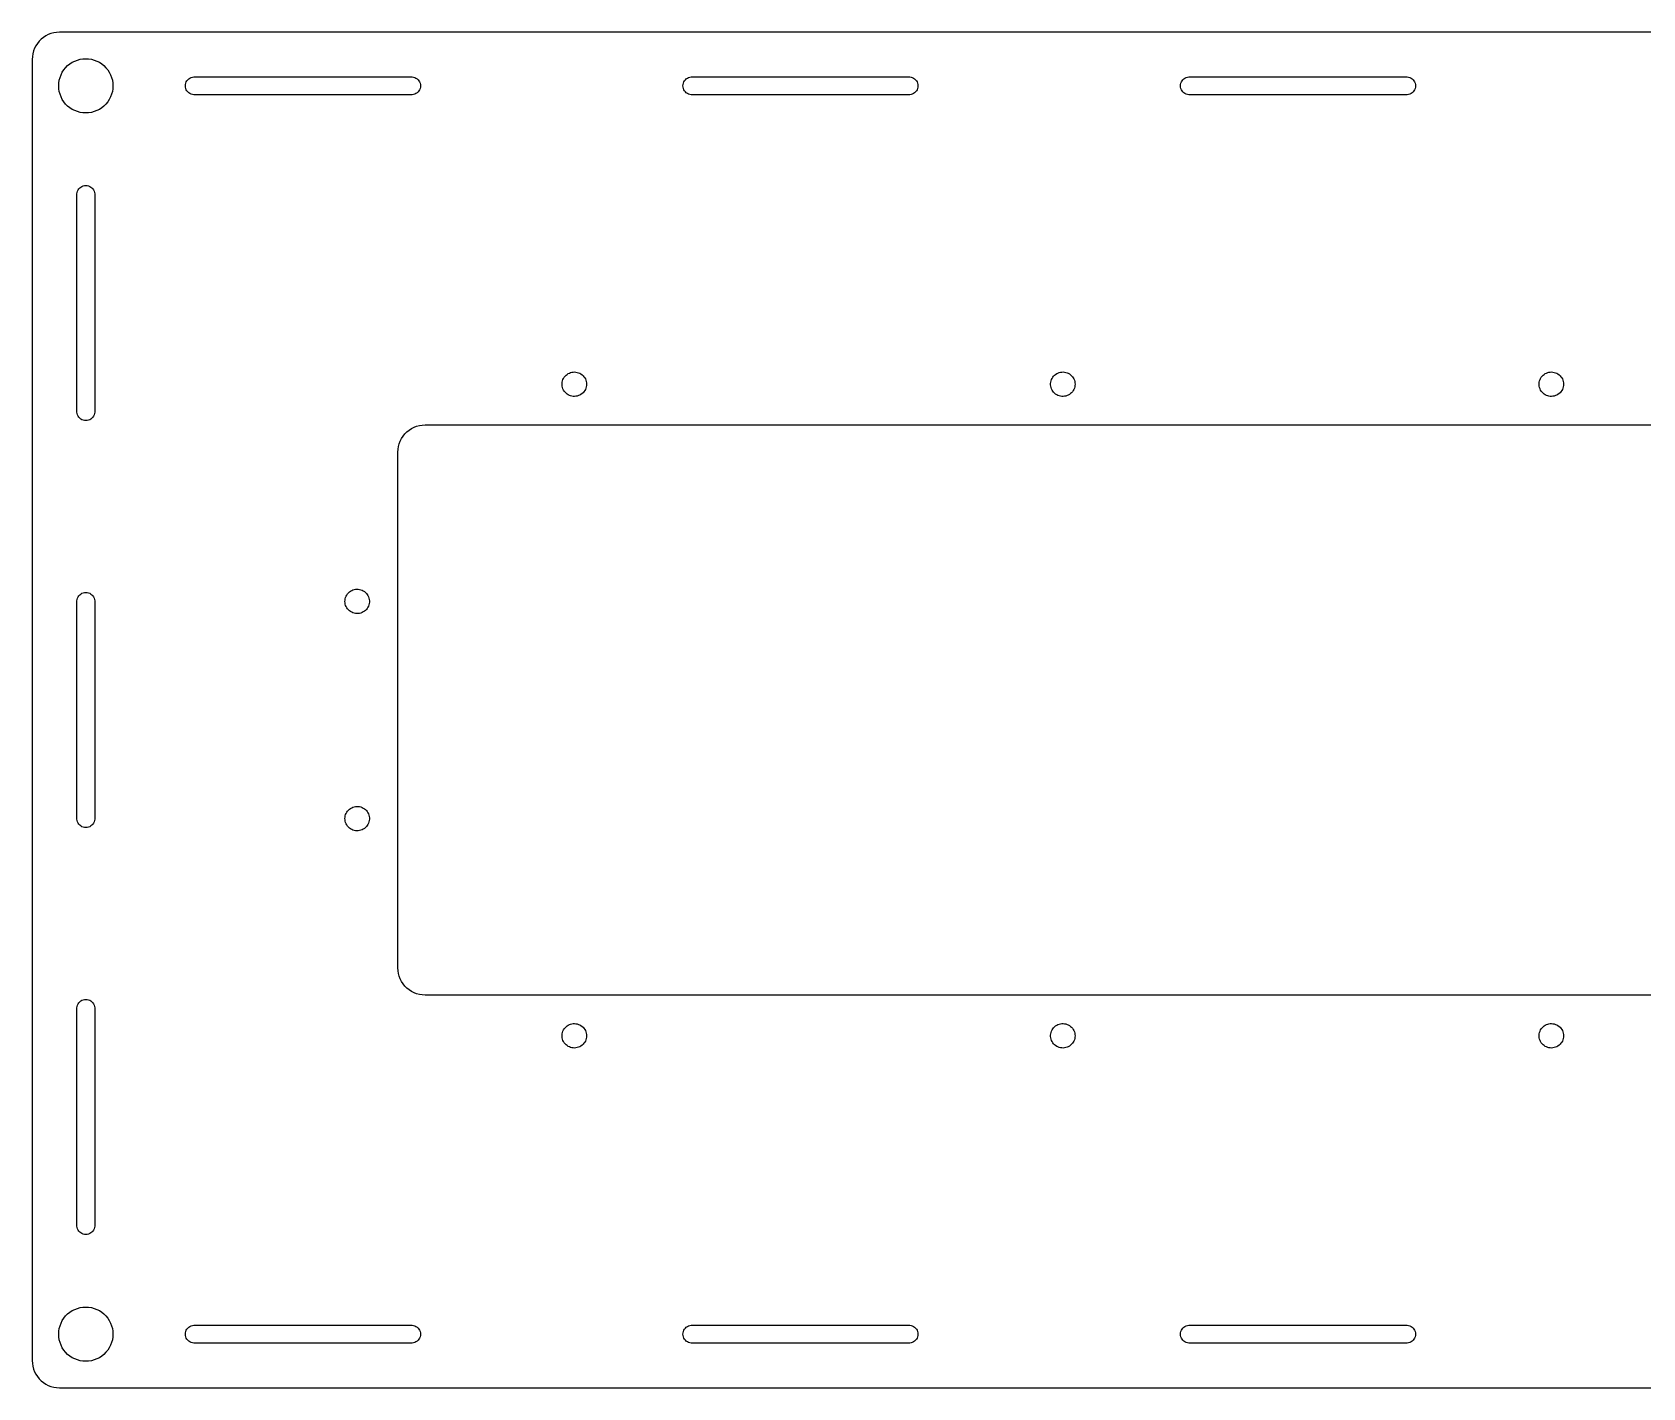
# Model space of a CAD drawing. Header units: metres. Extents: x -325 to 325, y -125 to 125.
# Drawn here: x -324.9 to -28.1, y -124.8 to 124.8 of the extents above; entities that cross this region are included whole.
import ezdxf

# ---------------------------------------------------------------- set-up
doc = ezdxf.new("R2010")
doc.units = ezdxf.units.M

msp = doc.modelspace()

# ---------------------------------------------------------------- linework, layer by layer
for p, q in [((-320.915, 124.716), (-321.42, 124.58)), ((-320.398, 124.798), (-320.915, 124.716)), ((-319.875, 124.825), (-320.398, 124.798)), ((319.875, 124.825), (-319.875, 124.825)), ((-324.443, 121.859), (-324.63, 121.37)), ((-324.205, 122.325), (-324.443, 121.859)), ((-323.92, 122.764), (-324.205, 122.325)), ((-323.591, 123.171), (-323.92, 122.764)), ((-323.221, 123.541), (-323.591, 123.171)), ((-322.814, 123.87), (-323.221, 123.541)), ((-322.375, 124.155), (-322.814, 123.87)), ((-321.909, 124.393), (-322.375, 124.155)), ((-321.42, 124.58), (-321.909, 124.393)), ((-324.848, 120.348), (-324.875, 119.825)), ((-324.875, 119.825), (-324.875, -119.825)), ((-324.766, 120.865), (-324.848, 120.348)), ((-324.63, 121.37), (-324.766, 120.865)), ((-318.346, 118.666), (-317.939, 118.995)), ((-317.939, 118.995), (-317.5, 119.28)), ((-317.5, 119.28), (-317.034, 119.518)), ((-317.034, 119.518), (-316.545, 119.705)), ((-316.545, 119.705), (-316.04, 119.841)), ((-316.04, 119.841), (-315.523, 119.923)), ((-315.523, 119.923), (-315, 119.95)), ((-315, 119.95), (-314.477, 119.923)), ((-314.477, 119.923), (-313.96, 119.841)), ((-313.96, 119.841), (-313.455, 119.705)), ((-313.455, 119.705), (-312.966, 119.518)), ((-312.966, 119.518), (-312.5, 119.28)), ((-312.5, 119.28), (-312.061, 118.995)), ((-312.061, 118.995), (-311.654, 118.666)), ((-319.973, 115.473), (-319.891, 115.99)), ((-319.891, 115.99), (-319.755, 116.495)), ((-319.755, 116.495), (-319.568, 116.984)), ((-319.568, 116.984), (-319.33, 117.45)), ((-319.33, 117.45), (-319.045, 117.889)), ((-319.045, 117.889), (-318.716, 118.296)), ((-318.716, 118.296), (-318.346, 118.666)), ((-311.654, 118.666), (-311.284, 118.296)), ((-311.284, 118.296), (-310.955, 117.889)), ((-310.955, 117.889), (-310.67, 117.45)), ((-310.67, 117.45), (-310.432, 116.984)), ((-310.432, 116.984), (-310.245, 116.495)), ((-310.245, 116.495), (-310.109, 115.99)), ((-310.109, 115.99), (-310.027, 115.473)), ((-296.487, 115.666), (-296.363, 115.879)), ((-296.363, 115.879), (-296.21, 116.072)), ((-296.21, 116.072), (-296.029, 116.24)), ((-296.029, 116.24), (-295.825, 116.379)), ((-295.825, 116.379), (-295.603, 116.486)), ((-295.603, 116.486), (-295.367, 116.559)), ((-295.367, 116.559), (-295.123, 116.595)), ((-295.123, 116.595), (-254.877, 116.595)), ((-254.877, 116.595), (-254.633, 116.559)), ((-254.633, 116.559), (-254.397, 116.486)), ((-254.397, 116.486), (-254.175, 116.379)), ((-254.175, 116.379), (-253.971, 116.24)), ((-253.971, 116.24), (-253.79, 116.072)), ((-253.79, 116.072), (-253.637, 115.879)), ((-253.637, 115.879), (-253.513, 115.666)), ((-204.82, 115.666), (-204.697, 115.879)), ((-204.697, 115.879), (-204.543, 116.072)), ((-204.543, 116.072), (-204.362, 116.24)), ((-204.362, 116.24), (-204.158, 116.379)), ((-204.158, 116.379), (-203.936, 116.486)), ((-203.936, 116.486), (-203.701, 116.559)), ((-203.701, 116.559), (-203.457, 116.595)), ((-203.457, 116.595), (-163.21, 116.595)), ((-163.21, 116.595), (-162.966, 116.559)), ((-162.966, 116.559), (-162.731, 116.486)), ((-162.731, 116.486), (-162.508, 116.379)), ((-162.508, 116.379), (-162.305, 116.24)), ((-162.305, 116.24), (-162.124, 116.072)), ((-162.124, 116.072), (-161.97, 115.879)), ((-161.97, 115.879), (-161.847, 115.666)), ((-113.153, 115.666), (-113.03, 115.879)), ((-113.03, 115.879), (-112.876, 116.072)), ((-112.876, 116.072), (-112.695, 116.24)), ((-112.695, 116.24), (-112.492, 116.379)), ((-112.492, 116.379), (-112.269, 116.486)), ((-112.269, 116.486), (-112.034, 116.559)), ((-112.034, 116.559), (-111.79, 116.595)), ((-111.79, 116.595), (-71.5434, 116.595)), ((-71.5434, 116.595), (-71.2995, 116.559)), ((-71.2995, 116.559), (-71.0638, 116.486)), ((-71.0638, 116.486), (-70.8417, 116.379)), ((-70.8417, 116.379), (-70.6379, 116.24)), ((-70.6379, 116.24), (-70.4571, 116.072)), ((-70.4571, 116.072), (-70.3034, 115.879)), ((-70.3034, 115.879), (-70.1801, 115.666)), ((-320, 114.95), (-319.973, 115.473)), ((-319.973, 114.427), (-320, 114.95)), ((-319.891, 113.91), (-319.973, 114.427)), ((-319.755, 113.405), (-319.891, 113.91)), ((-319.568, 112.916), (-319.755, 113.405)), ((-319.33, 112.45), (-319.568, 112.916)), ((-310.432, 112.916), (-310.67, 112.45)), ((-310.245, 113.405), (-310.432, 112.916)), ((-310.109, 113.91), (-310.245, 113.405)), ((-310.027, 114.427), (-310.109, 113.91)), ((-310.027, 115.473), (-310, 114.95)), ((-310, 114.95), (-310.027, 114.427)), ((-296.65, 114.95), (-296.632, 115.196)), ((-296.632, 114.704), (-296.65, 114.95)), ((-296.632, 115.196), (-296.577, 115.436)), ((-296.577, 114.464), (-296.632, 114.704)), ((-296.577, 115.436), (-296.487, 115.666)), ((-296.487, 114.234), (-296.577, 114.464)), ((-296.363, 114.021), (-296.487, 114.234)), ((-296.21, 113.828), (-296.363, 114.021)), ((-296.029, 113.66), (-296.21, 113.828)), ((-295.825, 113.521), (-296.029, 113.66)), ((-295.603, 113.414), (-295.825, 113.521)), ((-295.367, 113.341), (-295.603, 113.414)), ((-295.123, 113.305), (-295.367, 113.341)), ((-254.877, 113.305), (-295.123, 113.305)), ((-254.633, 113.341), (-254.877, 113.305)), ((-254.397, 113.414), (-254.633, 113.341)), ((-254.175, 113.521), (-254.397, 113.414)), ((-253.971, 113.66), (-254.175, 113.521)), ((-253.79, 113.828), (-253.971, 113.66)), ((-253.637, 114.021), (-253.79, 113.828)), ((-253.513, 114.234), (-253.637, 114.021)), ((-253.513, 115.666), (-253.423, 115.436)), ((-253.423, 114.464), (-253.513, 114.234)), ((-253.423, 115.436), (-253.368, 115.196)), ((-253.368, 114.704), (-253.423, 114.464)), ((-253.368, 115.196), (-253.35, 114.95)), ((-253.35, 114.95), (-253.368, 114.704)), ((-204.983, 114.95), (-204.965, 115.196)), ((-204.965, 114.704), (-204.983, 114.95)), ((-204.965, 115.196), (-204.91, 115.436)), ((-204.91, 114.464), (-204.965, 114.704)), ((-204.91, 115.436), (-204.82, 115.666)), ((-204.82, 114.234), (-204.91, 114.464)), ((-204.697, 114.021), (-204.82, 114.234)), ((-204.543, 113.828), (-204.697, 114.021)), ((-204.362, 113.66), (-204.543, 113.828)), ((-204.158, 113.521), (-204.362, 113.66)), ((-203.936, 113.414), (-204.158, 113.521)), ((-203.701, 113.341), (-203.936, 113.414)), ((-203.457, 113.305), (-203.701, 113.341)), ((-163.21, 113.305), (-203.457, 113.305)), ((-162.966, 113.341), (-163.21, 113.305)), ((-162.731, 113.414), (-162.966, 113.341)), ((-162.508, 113.521), (-162.731, 113.414)), ((-162.305, 113.66), (-162.508, 113.521)), ((-162.124, 113.828), (-162.305, 113.66)), ((-161.97, 114.021), (-162.124, 113.828)), ((-161.847, 114.234), (-161.97, 114.021)), ((-161.847, 115.666), (-161.757, 115.436)), ((-161.757, 114.464), (-161.847, 114.234)), ((-161.757, 115.436), (-161.702, 115.196)), ((-161.702, 114.704), (-161.757, 114.464)), ((-161.702, 115.196), (-161.683, 114.95)), ((-161.683, 114.95), (-161.702, 114.704)), ((-113.317, 114.95), (-113.298, 115.196)), ((-113.298, 114.704), (-113.317, 114.95)), ((-113.298, 115.196), (-113.243, 115.436)), ((-113.243, 114.464), (-113.298, 114.704)), ((-113.243, 115.436), (-113.153, 115.666)), ((-113.153, 114.234), (-113.243, 114.464)), ((-113.03, 114.021), (-113.153, 114.234)), ((-112.876, 113.828), (-113.03, 114.021)), ((-112.695, 113.66), (-112.876, 113.828)), ((-112.492, 113.521), (-112.695, 113.66)), ((-112.269, 113.414), (-112.492, 113.521)), ((-112.034, 113.341), (-112.269, 113.414)), ((-111.79, 113.305), (-112.034, 113.341)), ((-71.5434, 113.305), (-111.79, 113.305)), ((-71.2995, 113.341), (-71.5434, 113.305)), ((-71.0638, 113.414), (-71.2995, 113.341)), ((-70.8417, 113.521), (-71.0638, 113.414)), ((-70.6379, 113.66), (-70.8417, 113.521)), ((-70.4571, 113.828), (-70.6379, 113.66)), ((-70.3034, 114.021), (-70.4571, 113.828)), ((-70.1801, 114.234), (-70.3034, 114.021)), ((-70.1801, 115.666), (-70.09, 115.436)), ((-70.09, 114.464), (-70.1801, 114.234)), ((-70.09, 115.436), (-70.0351, 115.196)), ((-70.0351, 114.704), (-70.09, 114.464)), ((-70.0351, 115.196), (-70.0167, 114.95)), ((-70.0167, 114.95), (-70.0351, 114.704)), ((-319.045, 112.011), (-319.33, 112.45)), ((-318.716, 111.604), (-319.045, 112.011)), ((-318.346, 111.234), (-318.716, 111.604)), ((-317.939, 110.905), (-318.346, 111.234)), ((-317.5, 110.62), (-317.939, 110.905)), ((-317.034, 110.382), (-317.5, 110.62)), ((-316.545, 110.195), (-317.034, 110.382)), ((-316.04, 110.059), (-316.545, 110.195)), ((-315.523, 109.977), (-316.04, 110.059)), ((-315, 109.95), (-315.523, 109.977)), ((-314.477, 109.977), (-315, 109.95)), ((-313.96, 110.059), (-314.477, 109.977)), ((-313.455, 110.195), (-313.96, 110.059)), ((-312.966, 110.382), (-313.455, 110.195)), ((-312.5, 110.62), (-312.966, 110.382)), ((-312.061, 110.905), (-312.5, 110.62)), ((-311.654, 111.234), (-312.061, 110.905)), ((-311.284, 111.604), (-311.654, 111.234)), ((-310.955, 112.011), (-311.284, 111.604)), ((-310.67, 112.45), (-310.955, 112.011)), ((-316.645, 95.0733), (-316.609, 95.3172)), ((-316.645, 54.8267), (-316.645, 95.0733)), ((-316.609, 95.3172), (-316.536, 95.5528)), ((-316.536, 95.5528), (-316.429, 95.775)), ((-316.429, 95.775), (-316.29, 95.9788)), ((-316.29, 95.9788), (-316.122, 96.1595)), ((-316.122, 96.1595), (-315.929, 96.3133)), ((-315.929, 96.3133), (-315.716, 96.4366)), ((-315.716, 96.4366), (-315.486, 96.5267)), ((-315.486, 96.5267), (-315.246, 96.5816)), ((-315.246, 96.5816), (-315, 96.6)), ((-315, 96.6), (-314.754, 96.5816)), ((-314.754, 96.5816), (-314.514, 96.5267)), ((-314.514, 96.5267), (-314.284, 96.4366)), ((-314.284, 96.4366), (-314.071, 96.3133)), ((-314.071, 96.3133), (-313.878, 96.1595)), ((-313.878, 96.1595), (-313.71, 95.9788)), ((-313.71, 95.9788), (-313.571, 95.775)), ((-313.571, 95.775), (-313.464, 95.5528)), ((-313.464, 95.5528), (-313.391, 95.3172)), ((-313.391, 95.3172), (-313.355, 95.0733)), ((-313.355, 95.0733), (-313.355, 54.8267)), ((-227.247, 60.1239), (-227.219, 60.3703)), ((-227.247, 59.8761), (-227.247, 60.1239)), ((-227.219, 59.6297), (-227.247, 59.8761)), ((-227.219, 60.3703), (-227.165, 60.6122)), ((-227.165, 59.3878), (-227.219, 59.6297)), ((-227.165, 60.6122), (-227.085, 60.8467)), ((-227.085, 59.1533), (-227.165, 59.3878)), ((-227.085, 60.8467), (-226.979, 61.0709)), ((-226.979, 61.0709), (-226.849, 61.2821)), ((-226.849, 61.2821), (-226.697, 61.4777)), ((-226.697, 61.4777), (-226.524, 61.6554)), ((-226.524, 61.6554), (-226.333, 61.813)), ((-226.333, 61.813), (-226.125, 61.9485)), ((-226.125, 61.9485), (-225.904, 62.0605)), ((-225.904, 62.0605), (-225.672, 62.1474)), ((-225.672, 62.1474), (-225.431, 62.2083)), ((-225.431, 62.2083), (-225.186, 62.2423)), ((-225.186, 62.2423), (-224.938, 62.2491)), ((-224.938, 62.2491), (-224.691, 62.2287)), ((-224.691, 62.2287), (-224.448, 62.1812)), ((-224.448, 62.1812), (-224.211, 62.1071)), ((-224.211, 62.1071), (-223.984, 62.0076)), ((-223.984, 62.0076), (-223.769, 61.8836)), ((-223.769, 61.8836), (-223.57, 61.7368)), ((-223.57, 61.7368), (-223.387, 61.5689)), ((-223.387, 61.5689), (-223.224, 61.382)), ((-223.224, 61.382), (-223.083, 61.1783)), ((-223.083, 61.1783), (-222.965, 60.9602)), ((-222.965, 60.9602), (-222.872, 60.7306)), ((-222.872, 60.7306), (-222.804, 60.492)), ((-222.804, 59.508), (-222.872, 59.2694)), ((-222.804, 60.492), (-222.764, 60.2475)), ((-222.764, 59.7525), (-222.804, 59.508)), ((-222.764, 60.2475), (-222.75, 60)), ((-222.75, 60), (-222.764, 59.7525)), ((-137.247, 60.1239), (-137.219, 60.3703)), ((-137.247, 59.8761), (-137.247, 60.1239)), ((-137.219, 59.6297), (-137.247, 59.8761)), ((-137.219, 60.3703), (-137.165, 60.6122)), ((-137.165, 59.3878), (-137.219, 59.6297)), ((-137.165, 60.6122), (-137.085, 60.8467)), ((-137.085, 59.1533), (-137.165, 59.3878)), ((-137.085, 60.8467), (-136.979, 61.0709)), ((-136.979, 61.0709), (-136.849, 61.2821)), ((-136.849, 61.2821), (-136.697, 61.4777)), ((-136.697, 61.4777), (-136.524, 61.6554)), ((-136.524, 61.6554), (-136.333, 61.813)), ((-136.333, 61.813), (-136.125, 61.9485)), ((-136.125, 61.9485), (-135.904, 62.0605)), ((-135.904, 62.0605), (-135.672, 62.1474)), ((-135.672, 62.1474), (-135.431, 62.2083)), ((-135.431, 62.2083), (-135.186, 62.2423)), ((-135.186, 62.2423), (-134.938, 62.2491)), ((-134.938, 62.2491), (-134.691, 62.2287)), ((-134.691, 62.2287), (-134.448, 62.1812)), ((-134.448, 62.1812), (-134.211, 62.1071)), ((-134.211, 62.1071), (-133.984, 62.0076)), ((-133.984, 62.0076), (-133.769, 61.8836)), ((-133.769, 61.8836), (-133.57, 61.7368)), ((-133.57, 61.7368), (-133.387, 61.5689)), ((-133.387, 61.5689), (-133.224, 61.382)), ((-133.224, 61.382), (-133.083, 61.1783)), ((-133.083, 61.1783), (-132.965, 60.9602)), ((-132.965, 60.9602), (-132.872, 60.7306)), ((-132.872, 60.7306), (-132.804, 60.492)), ((-132.804, 59.508), (-132.872, 59.2694)), ((-132.804, 60.492), (-132.764, 60.2475)), ((-132.764, 59.7525), (-132.804, 59.508)), ((-132.764, 60.2475), (-132.75, 60)), ((-132.75, 60), (-132.764, 59.7525)), ((-47.2466, 60.1239), (-47.2193, 60.3703)), ((-47.2466, 59.8761), (-47.2466, 60.1239)), ((-47.2193, 59.6297), (-47.2466, 59.8761)), ((-47.2193, 60.3703), (-47.1651, 60.6122)), ((-47.1651, 59.3878), (-47.2193, 59.6297)), ((-47.1651, 60.6122), (-47.0846, 60.8467)), ((-47.0846, 59.1533), (-47.1651, 59.3878)), ((-47.0846, 60.8467), (-46.9788, 61.0709)), ((-46.9788, 61.0709), (-46.849, 61.2821)), ((-46.849, 61.2821), (-46.6967, 61.4777)), ((-46.6967, 61.4777), (-46.5239, 61.6554)), ((-46.5239, 61.6554), (-46.3325, 61.813)), ((-46.3325, 61.813), (-46.125, 61.9485)), ((-46.125, 61.9485), (-45.9038, 62.0605)), ((-45.9038, 62.0605), (-45.6716, 62.1474)), ((-45.6716, 62.1474), (-45.4314, 62.2083)), ((-45.4314, 62.2083), (-45.1858, 62.2423)), ((-45.1858, 62.2423), (-44.938, 62.2491)), ((-44.938, 62.2491), (-44.6909, 62.2287)), ((-44.6909, 62.2287), (-44.4476, 62.1812)), ((-44.4476, 62.1812), (-44.2111, 62.1071)), ((-44.2111, 62.1071), (-43.984, 62.0076)), ((-43.984, 62.0076), (-43.7694, 61.8836)), ((-43.7694, 61.8836), (-43.5696, 61.7368)), ((-43.5696, 61.7368), (-43.3872, 61.5689)), ((-43.3872, 61.5689), (-43.2244, 61.382)), ((-43.2244, 61.382), (-43.0832, 61.1783)), ((-43.0832, 61.1783), (-42.9652, 60.9602)), ((-42.9652, 60.9602), (-42.8719, 60.7306)), ((-42.8719, 60.7306), (-42.8045, 60.492)), ((-42.8045, 59.508), (-42.8719, 59.2694)), ((-42.8045, 60.492), (-42.7637, 60.2475)), ((-42.7637, 59.7525), (-42.8045, 59.508)), ((-42.7637, 60.2475), (-42.75, 60)), ((-42.75, 60), (-42.7637, 59.7525)), ((-226.979, 58.9291), (-227.085, 59.1533)), ((-226.849, 58.7179), (-226.979, 58.9291)), ((-226.697, 58.5223), (-226.849, 58.7179)), ((-226.524, 58.3446), (-226.697, 58.5223)), ((-226.333, 58.187), (-226.524, 58.3446)), ((-226.125, 58.0514), (-226.333, 58.187)), ((-225.904, 57.9395), (-226.125, 58.0514)), ((-225.672, 57.8526), (-225.904, 57.9395)), ((-225.431, 57.7917), (-225.672, 57.8526)), ((-225.186, 57.7577), (-225.431, 57.7917)), ((-224.938, 57.7509), (-225.186, 57.7577)), ((-224.691, 57.7713), (-224.938, 57.7509)), ((-224.448, 57.8188), (-224.691, 57.7713)), ((-224.211, 57.8928), (-224.448, 57.8188)), ((-223.984, 57.9924), (-224.211, 57.8928)), ((-223.769, 58.1164), (-223.984, 57.9924)), ((-223.57, 58.2632), (-223.769, 58.1164)), ((-223.387, 58.4311), (-223.57, 58.2632)), ((-223.224, 58.618), (-223.387, 58.4311)), ((-223.083, 58.8217), (-223.224, 58.618)), ((-222.965, 59.0397), (-223.083, 58.8217)), ((-222.872, 59.2694), (-222.965, 59.0397)), ((-136.979, 58.9291), (-137.085, 59.1533)), ((-136.849, 58.7179), (-136.979, 58.9291)), ((-136.697, 58.5223), (-136.849, 58.7179)), ((-136.524, 58.3446), (-136.697, 58.5223)), ((-136.333, 58.187), (-136.524, 58.3446)), ((-136.125, 58.0514), (-136.333, 58.187)), ((-135.904, 57.9395), (-136.125, 58.0514)), ((-135.672, 57.8526), (-135.904, 57.9395)), ((-135.431, 57.7917), (-135.672, 57.8526)), ((-135.186, 57.7577), (-135.431, 57.7917)), ((-134.938, 57.7509), (-135.186, 57.7577)), ((-134.691, 57.7713), (-134.938, 57.7509)), ((-134.448, 57.8188), (-134.691, 57.7713)), ((-134.211, 57.8928), (-134.448, 57.8188)), ((-133.984, 57.9924), (-134.211, 57.8928)), ((-133.769, 58.1164), (-133.984, 57.9924)), ((-133.57, 58.2632), (-133.769, 58.1164)), ((-133.387, 58.4311), (-133.57, 58.2632)), ((-133.224, 58.618), (-133.387, 58.4311)), ((-133.083, 58.8217), (-133.224, 58.618)), ((-132.965, 59.0397), (-133.083, 58.8217)), ((-132.872, 59.2694), (-132.965, 59.0397)), ((-46.9788, 58.9291), (-47.0846, 59.1533)), ((-46.849, 58.7179), (-46.9788, 58.9291)), ((-46.6967, 58.5223), (-46.849, 58.7179)), ((-46.5239, 58.3446), (-46.6967, 58.5223)), ((-46.3325, 58.187), (-46.5239, 58.3446)), ((-46.125, 58.0514), (-46.3325, 58.187)), ((-45.9038, 57.9395), (-46.125, 58.0514)), ((-45.6716, 57.8526), (-45.9038, 57.9395)), ((-45.4314, 57.7917), (-45.6716, 57.8526)), ((-45.1858, 57.7577), (-45.4314, 57.7917)), ((-44.938, 57.7509), (-45.1858, 57.7577)), ((-44.6909, 57.7713), (-44.938, 57.7509)), ((-44.4476, 57.8188), (-44.6909, 57.7713)), ((-44.2111, 57.8928), (-44.4476, 57.8188)), ((-43.984, 57.9924), (-44.2111, 57.8928)), ((-43.7694, 58.1164), (-43.984, 57.9924)), ((-43.5696, 58.2632), (-43.7694, 58.1164)), ((-43.3872, 58.4311), (-43.5696, 58.2632)), ((-43.2244, 58.618), (-43.3872, 58.4311)), ((-43.0832, 58.8217), (-43.2244, 58.618)), ((-42.9652, 59.0397), (-43.0832, 58.8217)), ((-42.8719, 59.2694), (-42.9652, 59.0397)), ((-316.609, 54.5828), (-316.645, 54.8267)), ((-316.536, 54.3472), (-316.609, 54.5828)), ((-316.429, 54.125), (-316.536, 54.3472)), ((-316.29, 53.9212), (-316.429, 54.125)), ((-316.122, 53.7405), (-316.29, 53.9212)), ((-315.929, 53.5867), (-316.122, 53.7405)), ((-315.716, 53.4634), (-315.929, 53.5867)), ((-315.486, 53.3733), (-315.716, 53.4634)), ((-314.284, 53.4634), (-314.514, 53.3733)), ((-314.071, 53.5867), (-314.284, 53.4634)), ((-313.878, 53.7405), (-314.071, 53.5867)), ((-313.71, 53.9212), (-313.878, 53.7405)), ((-313.571, 54.125), (-313.71, 53.9212)), ((-313.464, 54.3472), (-313.571, 54.125)), ((-313.391, 54.5828), (-313.464, 54.3472)), ((-313.355, 54.8267), (-313.391, 54.5828)), ((-315.246, 53.3184), (-315.486, 53.3733)), ((-315, 53.3), (-315.246, 53.3184)), ((-314.754, 53.3184), (-315, 53.3)), ((-314.514, 53.3733), (-314.754, 53.3184)), ((-256.545, 50.4389), (-256.216, 50.8457)), ((-256.216, 50.8457), (-255.846, 51.2157)), ((-255.846, 51.2157), (-255.439, 51.5451)), ((-255.439, 51.5451), (-255, 51.8301)), ((-255, 51.8301), (-254.534, 52.0677)), ((-254.534, 52.0677), (-254.045, 52.2553)), ((-254.045, 52.2553), (-253.54, 52.3907)), ((-253.54, 52.3907), (-253.023, 52.4726)), ((-253.023, 52.4726), (-252.5, 52.5)), ((-252.5, 52.5), (252.5, 52.5)), ((-257.5, 47.5), (-257.473, 48.0226)), ((-257.5, -47.5), (-257.5, 47.5)), ((-257.473, 48.0226), (-257.391, 48.5396)), ((-257.391, 48.5396), (-257.255, 49.0451)), ((-257.255, 49.0451), (-257.068, 49.5337)), ((-257.068, 49.5337), (-256.83, 50)), ((-256.83, 50), (-256.545, 50.4389)), ((-316.536, 20.6028), (-316.429, 20.825)), ((-316.429, 20.825), (-316.29, 21.0287)), ((-316.29, 21.0287), (-316.122, 21.2095)), ((-316.122, 21.2095), (-315.929, 21.3633)), ((-315.929, 21.3633), (-315.716, 21.4866)), ((-315.716, 21.4866), (-315.486, 21.5767)), ((-315.486, 21.5767), (-315.246, 21.6316)), ((-315.246, 21.6316), (-315, 21.65)), ((-315, 21.65), (-314.754, 21.6316)), ((-314.754, 21.6316), (-314.514, 21.5767)), ((-314.514, 21.5767), (-314.284, 21.4866)), ((-314.284, 21.4866), (-314.071, 21.3633)), ((-314.071, 21.3633), (-313.878, 21.2095)), ((-313.878, 21.2095), (-313.71, 21.0287)), ((-313.71, 21.0287), (-313.571, 20.825)), ((-313.571, 20.825), (-313.464, 20.6028)), ((-267.128, 20.7306), (-267.035, 20.9602)), ((-267.035, 20.9602), (-266.917, 21.1783)), ((-266.917, 21.1783), (-266.776, 21.382)), ((-266.776, 21.382), (-266.613, 21.5689)), ((-266.613, 21.5689), (-266.43, 21.7368)), ((-266.43, 21.7368), (-266.231, 21.8836)), ((-266.231, 21.8836), (-266.016, 22.0076)), ((-266.016, 22.0076), (-265.789, 22.1071)), ((-265.789, 22.1071), (-265.552, 22.1811)), ((-265.552, 22.1811), (-265.309, 22.2287)), ((-265.309, 22.2287), (-265.062, 22.2491)), ((-265.062, 22.2491), (-264.814, 22.2423)), ((-264.814, 22.2423), (-264.569, 22.2083)), ((-264.569, 22.2083), (-264.328, 22.1474)), ((-264.328, 22.1474), (-264.096, 22.0605)), ((-264.096, 22.0605), (-263.875, 21.9485)), ((-263.875, 21.9485), (-263.667, 21.813)), ((-263.667, 21.813), (-263.476, 21.6554)), ((-263.476, 21.6554), (-263.303, 21.4777)), ((-263.303, 21.4777), (-263.151, 21.2821)), ((-263.151, 21.2821), (-263.021, 21.0709)), ((-263.021, 21.0709), (-262.915, 20.8467)), ((-262.915, 20.8467), (-262.835, 20.6122)), ((-316.645, 20.1233), (-316.609, 20.3672)), ((-316.645, -20.1233), (-316.645, 20.1233)), ((-316.609, 20.3672), (-316.536, 20.6028)), ((-313.464, 20.6028), (-313.391, 20.3672)), ((-313.391, 20.3672), (-313.355, 20.1233)), ((-313.355, 20.1233), (-313.355, -20.1233)), ((-267.25, 20), (-267.236, 20.2475)), ((-267.236, 19.7525), (-267.25, 20)), ((-267.236, 20.2475), (-267.196, 20.492)), ((-267.196, 19.508), (-267.236, 19.7525)), ((-267.196, 20.492), (-267.128, 20.7306)), ((-267.128, 19.2694), (-267.196, 19.508)), ((-267.035, 19.0397), (-267.128, 19.2694)), ((-266.917, 18.8217), (-267.035, 19.0397)), ((-266.776, 18.618), (-266.917, 18.8217)), ((-266.613, 18.4311), (-266.776, 18.618)), ((-266.43, 18.2632), (-266.613, 18.4311)), ((-266.231, 18.1164), (-266.43, 18.2632)), ((-266.016, 17.9924), (-266.231, 18.1164)), ((-265.789, 17.8928), (-266.016, 17.9924)), ((-265.552, 17.8188), (-265.789, 17.8928)), ((-265.309, 17.7713), (-265.552, 17.8188)), ((-264.328, 17.8526), (-264.569, 17.7917)), ((-264.096, 17.9395), (-264.328, 17.8526)), ((-263.875, 18.0514), (-264.096, 17.9395)), ((-263.667, 18.187), (-263.875, 18.0514)), ((-263.476, 18.3446), (-263.667, 18.187)), ((-263.303, 18.5223), (-263.476, 18.3446)), ((-263.151, 18.7179), (-263.303, 18.5223)), ((-263.021, 18.9291), (-263.151, 18.7179)), ((-262.915, 19.1533), (-263.021, 18.9291)), ((-262.835, 19.3878), (-262.915, 19.1533)), ((-262.835, 20.6122), (-262.781, 20.3703)), ((-262.781, 19.6297), (-262.835, 19.3878)), ((-262.781, 20.3703), (-262.753, 20.1239)), ((-262.753, 19.8761), (-262.781, 19.6297)), ((-262.753, 20.1239), (-262.753, 19.8761)), ((-265.062, 17.7509), (-265.309, 17.7713)), ((-264.814, 17.7577), (-265.062, 17.7509)), ((-264.569, 17.7917), (-264.814, 17.7577)), ((-265.552, -17.8188), (-265.309, -17.7713)), ((-265.309, -17.7713), (-265.062, -17.7509)), ((-265.062, -17.7509), (-264.814, -17.7577)), ((-264.814, -17.7577), (-264.569, -17.7917)), ((-264.569, -17.7917), (-264.328, -17.8526)), ((-316.609, -20.3672), (-316.645, -20.1233)), ((-316.536, -20.6028), (-316.609, -20.3672)), ((-316.429, -20.825), (-316.536, -20.6028)), ((-313.464, -20.6028), (-313.571, -20.825)), ((-313.391, -20.3672), (-313.464, -20.6028)), ((-313.355, -20.1233), (-313.391, -20.3672)), ((-267.25, -20), (-267.236, -19.7525)), ((-267.236, -20.2475), (-267.25, -20)), ((-267.236, -19.7525), (-267.196, -19.508)), ((-267.196, -20.492), (-267.236, -20.2475)), ((-267.196, -19.508), (-267.128, -19.2694)), ((-267.128, -20.7306), (-267.196, -20.492)), ((-267.128, -19.2694), (-267.035, -19.0397)), ((-267.035, -20.9602), (-267.128, -20.7306)), ((-267.035, -19.0397), (-266.917, -18.8217)), ((-266.917, -18.8217), (-266.776, -18.618)), ((-266.776, -18.618), (-266.613, -18.4311)), ((-266.613, -18.4311), (-266.43, -18.2632)), ((-266.43, -18.2632), (-266.231, -18.1164)), ((-266.231, -18.1164), (-266.016, -17.9924)), ((-266.016, -17.9924), (-265.789, -17.8928)), ((-265.789, -17.8928), (-265.552, -17.8188)), ((-264.328, -17.8526), (-264.096, -17.9395)), ((-264.096, -17.9395), (-263.875, -18.0514)), ((-263.875, -18.0514), (-263.667, -18.187)), ((-263.667, -18.187), (-263.476, -18.3446)), ((-263.476, -18.3446), (-263.303, -18.5223)), ((-263.303, -18.5223), (-263.151, -18.7179)), ((-263.151, -18.7179), (-263.021, -18.9291)), ((-263.021, -18.9291), (-262.915, -19.1533)), ((-262.915, -19.1533), (-262.835, -19.3878)), ((-262.835, -20.6122), (-262.915, -20.8467)), ((-262.835, -19.3878), (-262.781, -19.6297)), ((-262.781, -20.3703), (-262.835, -20.6122)), ((-262.781, -19.6297), (-262.753, -19.8761)), ((-262.753, -20.1239), (-262.781, -20.3703)), ((-262.753, -19.8761), (-262.753, -20.1239)), ((-316.29, -21.0287), (-316.429, -20.825)), ((-316.122, -21.2095), (-316.29, -21.0287)), ((-315.929, -21.3633), (-316.122, -21.2095)), ((-315.716, -21.4866), (-315.929, -21.3633)), ((-315.486, -21.5767), (-315.716, -21.4866)), ((-315.246, -21.6316), (-315.486, -21.5767)), ((-315, -21.65), (-315.246, -21.6316)), ((-314.754, -21.6316), (-315, -21.65)), ((-314.514, -21.5767), (-314.754, -21.6316)), ((-314.284, -21.4866), (-314.514, -21.5767)), ((-314.071, -21.3633), (-314.284, -21.4866)), ((-313.878, -21.2095), (-314.071, -21.3633)), ((-313.71, -21.0287), (-313.878, -21.2095)), ((-313.571, -20.825), (-313.71, -21.0287)), ((-266.917, -21.1783), (-267.035, -20.9602)), ((-266.776, -21.382), (-266.917, -21.1783)), ((-266.613, -21.5689), (-266.776, -21.382)), ((-266.43, -21.7368), (-266.613, -21.5689)), ((-266.231, -21.8836), (-266.43, -21.7368)), ((-266.016, -22.0076), (-266.231, -21.8836)), ((-265.789, -22.1071), (-266.016, -22.0076)), ((-265.552, -22.1811), (-265.789, -22.1071)), ((-265.309, -22.2287), (-265.552, -22.1811)), ((-265.062, -22.2491), (-265.309, -22.2287)), ((-264.814, -22.2423), (-265.062, -22.2491)), ((-264.569, -22.2083), (-264.814, -22.2423)), ((-264.328, -22.1474), (-264.569, -22.2083)), ((-264.096, -22.0605), (-264.328, -22.1474)), ((-263.875, -21.9485), (-264.096, -22.0605)), ((-263.667, -21.813), (-263.875, -21.9485)), ((-263.476, -21.6554), (-263.667, -21.813)), ((-263.303, -21.4777), (-263.476, -21.6554)), ((-263.151, -21.2821), (-263.303, -21.4777)), ((-263.021, -21.0709), (-263.151, -21.2821)), ((-262.915, -20.8467), (-263.021, -21.0709)), ((-257.473, -48.0226), (-257.5, -47.5)), ((-257.391, -48.5396), (-257.473, -48.0226)), ((-257.255, -49.0451), (-257.391, -48.5396)), ((-257.068, -49.5337), (-257.255, -49.0451)), ((-256.83, -50), (-257.068, -49.5337)), ((-256.545, -50.4389), (-256.83, -50)), ((-256.216, -50.8457), (-256.545, -50.4389)), ((-315.716, -53.4634), (-315.486, -53.3733)), ((-315.486, -53.3733), (-315.246, -53.3184)), ((-315.246, -53.3184), (-315, -53.3)), ((-315, -53.3), (-314.754, -53.3184)), ((-314.754, -53.3184), (-314.514, -53.3733)), ((-314.514, -53.3733), (-314.284, -53.4634)), ((-255.846, -51.2157), (-256.216, -50.8457)), ((-255.439, -51.5451), (-255.846, -51.2157)), ((-255, -51.8301), (-255.439, -51.5451)), ((-254.534, -52.0677), (-255, -51.8301)), ((-254.045, -52.2553), (-254.534, -52.0677)), ((-253.54, -52.3907), (-254.045, -52.2553)), ((-253.023, -52.4726), (-253.54, -52.3907)), ((-252.5, -52.5), (-253.023, -52.4726)), ((252.5, -52.5), (-252.5, -52.5)), ((-316.645, -54.8267), (-316.609, -54.5828)), ((-316.645, -95.0733), (-316.645, -54.8267)), ((-316.609, -54.5828), (-316.536, -54.3472)), ((-316.536, -54.3472), (-316.429, -54.125)), ((-316.429, -54.125), (-316.29, -53.9212)), ((-316.29, -53.9212), (-316.122, -53.7405)), ((-316.122, -53.7405), (-315.929, -53.5867)), ((-315.929, -53.5867), (-315.716, -53.4634)), ((-314.284, -53.4634), (-314.071, -53.5867)), ((-314.071, -53.5867), (-313.878, -53.7405)), ((-313.878, -53.7405), (-313.71, -53.9212)), ((-313.71, -53.9212), (-313.571, -54.125)), ((-313.571, -54.125), (-313.464, -54.3472)), ((-313.464, -54.3472), (-313.391, -54.5828)), ((-313.391, -54.5828), (-313.355, -54.8267)), ((-313.355, -54.8267), (-313.355, -95.0733)), ((-227.165, -59.3878), (-227.085, -59.1533)), ((-227.085, -59.1533), (-226.979, -58.9291)), ((-226.979, -58.9291), (-226.849, -58.7179)), ((-226.849, -58.7179), (-226.697, -58.5223)), ((-226.697, -58.5223), (-226.524, -58.3446)), ((-226.524, -58.3446), (-226.333, -58.187)), ((-226.333, -58.187), (-226.125, -58.0514)), ((-226.125, -58.0514), (-225.904, -57.9395)), ((-225.904, -57.9395), (-225.672, -57.8526)), ((-225.672, -57.8526), (-225.431, -57.7917)), ((-225.431, -57.7917), (-225.186, -57.7577)), ((-225.186, -57.7577), (-224.938, -57.7509)), ((-224.938, -57.7509), (-224.691, -57.7713)), ((-224.691, -57.7713), (-224.448, -57.8188)), ((-224.448, -57.8188), (-224.211, -57.8928)), ((-224.211, -57.8928), (-223.984, -57.9924)), ((-223.984, -57.9924), (-223.769, -58.1164)), ((-223.769, -58.1164), (-223.57, -58.2632)), ((-223.57, -58.2632), (-223.387, -58.4311)), ((-223.387, -58.4311), (-223.224, -58.618)), ((-223.224, -58.618), (-223.083, -58.8217)), ((-223.083, -58.8217), (-222.965, -59.0397)), ((-222.965, -59.0397), (-222.872, -59.2694)), ((-222.872, -59.2694), (-222.804, -59.508)), ((-137.165, -59.3878), (-137.085, -59.1533)), ((-137.085, -59.1533), (-136.979, -58.9291)), ((-136.979, -58.9291), (-136.849, -58.7179)), ((-136.849, -58.7179), (-136.697, -58.5223)), ((-136.697, -58.5223), (-136.524, -58.3446)), ((-136.524, -58.3446), (-136.333, -58.187)), ((-136.333, -58.187), (-136.125, -58.0514)), ((-136.125, -58.0514), (-135.904, -57.9395)), ((-135.904, -57.9395), (-135.672, -57.8526)), ((-135.672, -57.8526), (-135.431, -57.7917)), ((-135.431, -57.7917), (-135.186, -57.7577)), ((-135.186, -57.7577), (-134.938, -57.7509)), ((-134.938, -57.7509), (-134.691, -57.7713)), ((-134.691, -57.7713), (-134.448, -57.8188)), ((-134.448, -57.8188), (-134.211, -57.8928)), ((-134.211, -57.8928), (-133.984, -57.9924)), ((-133.984, -57.9924), (-133.769, -58.1164)), ((-133.769, -58.1164), (-133.57, -58.2632)), ((-133.57, -58.2632), (-133.387, -58.4311)), ((-133.387, -58.4311), (-133.224, -58.618)), ((-133.224, -58.618), (-133.083, -58.8217)), ((-133.083, -58.8217), (-132.965, -59.0397)), ((-132.965, -59.0397), (-132.872, -59.2694)), ((-132.872, -59.2694), (-132.804, -59.508)), ((-47.1651, -59.3878), (-47.0846, -59.1533)), ((-47.0846, -59.1533), (-46.9788, -58.9291)), ((-46.9788, -58.9291), (-46.849, -58.7179)), ((-46.849, -58.7179), (-46.6967, -58.5223)), ((-46.6967, -58.5223), (-46.5239, -58.3446)), ((-46.5239, -58.3446), (-46.3325, -58.187)), ((-46.3325, -58.187), (-46.125, -58.0514)), ((-46.125, -58.0514), (-45.9038, -57.9395)), ((-45.9038, -57.9395), (-45.6716, -57.8526)), ((-45.6716, -57.8526), (-45.4314, -57.7917)), ((-45.4314, -57.7917), (-45.1858, -57.7577)), ((-45.1858, -57.7577), (-44.938, -57.7509)), ((-44.938, -57.7509), (-44.6909, -57.7713)), ((-44.6909, -57.7713), (-44.4476, -57.8188)), ((-44.4476, -57.8188), (-44.2111, -57.8928)), ((-44.2111, -57.8928), (-43.984, -57.9924)), ((-43.984, -57.9924), (-43.7694, -58.1164)), ((-43.7694, -58.1164), (-43.5696, -58.2632)), ((-43.5696, -58.2632), (-43.3872, -58.4311)), ((-43.3872, -58.4311), (-43.2244, -58.618)), ((-43.2244, -58.618), (-43.0832, -58.8217)), ((-43.0832, -58.8217), (-42.9652, -59.0397)), ((-42.9652, -59.0397), (-42.8719, -59.2694)), ((-42.8719, -59.2694), (-42.8045, -59.508)), ((-227.247, -59.8761), (-227.219, -59.6297)), ((-227.247, -60.1239), (-227.247, -59.8761)), ((-227.219, -60.3703), (-227.247, -60.1239)), ((-227.219, -59.6297), (-227.165, -59.3878)), ((-227.165, -60.6122), (-227.219, -60.3703)), ((-227.085, -60.8467), (-227.165, -60.6122)), ((-226.979, -61.0709), (-227.085, -60.8467)), ((-226.849, -61.2821), (-226.979, -61.0709)), ((-226.697, -61.4777), (-226.849, -61.2821)), ((-226.524, -61.6554), (-226.697, -61.4777)), ((-226.333, -61.813), (-226.524, -61.6554)), ((-226.125, -61.9485), (-226.333, -61.813)), ((-225.904, -62.0605), (-226.125, -61.9485)), ((-225.672, -62.1474), (-225.904, -62.0605)), ((-225.431, -62.2083), (-225.672, -62.1474)), ((-225.186, -62.2423), (-225.431, -62.2083)), ((-224.938, -62.2491), (-225.186, -62.2423)), ((-224.691, -62.2287), (-224.938, -62.2491)), ((-224.448, -62.1812), (-224.691, -62.2287)), ((-224.211, -62.1071), (-224.448, -62.1812)), ((-223.984, -62.0076), (-224.211, -62.1071)), ((-223.769, -61.8836), (-223.984, -62.0076)), ((-223.57, -61.7368), (-223.769, -61.8836)), ((-223.387, -61.5689), (-223.57, -61.7368)), ((-223.224, -61.382), (-223.387, -61.5689)), ((-223.083, -61.1783), (-223.224, -61.382)), ((-222.965, -60.9602), (-223.083, -61.1783)), ((-222.872, -60.7306), (-222.965, -60.9602)), ((-222.804, -60.492), (-222.872, -60.7306)), ((-222.804, -59.508), (-222.764, -59.7525)), ((-222.764, -60.2475), (-222.804, -60.492)), ((-222.764, -59.7525), (-222.75, -60)), ((-222.75, -60), (-222.764, -60.2475)), ((-137.247, -59.8761), (-137.219, -59.6297)), ((-137.247, -60.1239), (-137.247, -59.8761)), ((-137.219, -60.3703), (-137.247, -60.1239)), ((-137.219, -59.6297), (-137.165, -59.3878)), ((-137.165, -60.6122), (-137.219, -60.3703)), ((-137.085, -60.8467), (-137.165, -60.6122)), ((-136.979, -61.0709), (-137.085, -60.8467)), ((-136.849, -61.2821), (-136.979, -61.0709)), ((-136.697, -61.4777), (-136.849, -61.2821)), ((-136.524, -61.6554), (-136.697, -61.4777)), ((-136.333, -61.813), (-136.524, -61.6554)), ((-136.125, -61.9485), (-136.333, -61.813)), ((-135.904, -62.0605), (-136.125, -61.9485)), ((-135.672, -62.1474), (-135.904, -62.0605)), ((-135.431, -62.2083), (-135.672, -62.1474)), ((-135.186, -62.2423), (-135.431, -62.2083)), ((-134.938, -62.2491), (-135.186, -62.2423)), ((-134.691, -62.2287), (-134.938, -62.2491)), ((-134.448, -62.1812), (-134.691, -62.2287)), ((-134.211, -62.1071), (-134.448, -62.1812)), ((-133.984, -62.0076), (-134.211, -62.1071)), ((-133.769, -61.8836), (-133.984, -62.0076)), ((-133.57, -61.7368), (-133.769, -61.8836)), ((-133.387, -61.5689), (-133.57, -61.7368)), ((-133.224, -61.382), (-133.387, -61.5689)), ((-133.083, -61.1783), (-133.224, -61.382)), ((-132.965, -60.9602), (-133.083, -61.1783)), ((-132.872, -60.7306), (-132.965, -60.9602)), ((-132.804, -60.492), (-132.872, -60.7306)), ((-132.804, -59.508), (-132.764, -59.7525)), ((-132.764, -60.2475), (-132.804, -60.492)), ((-132.764, -59.7525), (-132.75, -60)), ((-132.75, -60), (-132.764, -60.2475)), ((-47.2466, -59.8761), (-47.2193, -59.6297)), ((-47.2466, -60.1239), (-47.2466, -59.8761)), ((-47.2193, -60.3703), (-47.2466, -60.1239)), ((-47.2193, -59.6297), (-47.1651, -59.3878)), ((-47.1651, -60.6122), (-47.2193, -60.3703)), ((-47.0846, -60.8467), (-47.1651, -60.6122)), ((-46.9788, -61.0709), (-47.0846, -60.8467)), ((-46.849, -61.2821), (-46.9788, -61.0709)), ((-46.6967, -61.4777), (-46.849, -61.2821)), ((-46.5239, -61.6554), (-46.6967, -61.4777)), ((-46.3325, -61.813), (-46.5239, -61.6554)), ((-46.125, -61.9485), (-46.3325, -61.813)), ((-45.9038, -62.0605), (-46.125, -61.9485)), ((-45.6716, -62.1474), (-45.9038, -62.0605)), ((-45.4314, -62.2083), (-45.6716, -62.1474)), ((-45.1858, -62.2423), (-45.4314, -62.2083)), ((-44.938, -62.2491), (-45.1858, -62.2423)), ((-44.6909, -62.2287), (-44.938, -62.2491)), ((-44.4476, -62.1812), (-44.6909, -62.2287)), ((-44.2111, -62.1071), (-44.4476, -62.1812)), ((-43.984, -62.0076), (-44.2111, -62.1071)), ((-43.7694, -61.8836), (-43.984, -62.0076)), ((-43.5696, -61.7368), (-43.7694, -61.8836)), ((-43.3872, -61.5689), (-43.5696, -61.7368)), ((-43.2244, -61.382), (-43.3872, -61.5689)), ((-43.0832, -61.1783), (-43.2244, -61.382)), ((-42.9652, -60.9602), (-43.0832, -61.1783)), ((-42.8719, -60.7306), (-42.9652, -60.9602)), ((-42.8045, -60.492), (-42.8719, -60.7306)), ((-42.8045, -59.508), (-42.7637, -59.7525)), ((-42.7637, -60.2475), (-42.8045, -60.492)), ((-42.7637, -59.7525), (-42.75, -60)), ((-42.75, -60), (-42.7637, -60.2475)), ((-316.609, -95.3172), (-316.645, -95.0733)), ((-316.536, -95.5528), (-316.609, -95.3172)), ((-316.429, -95.775), (-316.536, -95.5528)), ((-316.29, -95.9788), (-316.429, -95.775)), ((-316.122, -96.1595), (-316.29, -95.9788)), ((-315.929, -96.3133), (-316.122, -96.1595)), ((-315.716, -96.4366), (-315.929, -96.3133)), ((-315.486, -96.5267), (-315.716, -96.4366)), ((-315.246, -96.5816), (-315.486, -96.5267)), ((-315, -96.6), (-315.246, -96.5816)), ((-314.754, -96.5816), (-315, -96.6)), ((-314.514, -96.5267), (-314.754, -96.5816)), ((-314.284, -96.4366), (-314.514, -96.5267)), ((-314.071, -96.3133), (-314.284, -96.4366)), ((-313.878, -96.1595), (-314.071, -96.3133)), ((-313.71, -95.9788), (-313.878, -96.1595)), ((-313.571, -95.775), (-313.71, -95.9788)), ((-313.464, -95.5528), (-313.571, -95.775)), ((-313.391, -95.3172), (-313.464, -95.5528)), ((-313.355, -95.0733), (-313.391, -95.3172)), ((-319.568, -112.916), (-319.33, -112.45)), ((-319.33, -112.45), (-319.045, -112.011)), ((-319.045, -112.011), (-318.716, -111.604)), ((-318.716, -111.604), (-318.346, -111.234)), ((-318.346, -111.234), (-317.939, -110.905)), ((-317.939, -110.905), (-317.5, -110.62)), ((-317.5, -110.62), (-317.034, -110.382)), ((-317.034, -110.382), (-316.545, -110.195)), ((-316.545, -110.195), (-316.04, -110.059)), ((-316.04, -110.059), (-315.523, -109.977)), ((-315.523, -109.977), (-315, -109.95)), ((-315, -109.95), (-314.477, -109.977)), ((-314.477, -109.977), (-313.96, -110.059)), ((-313.96, -110.059), (-313.455, -110.195)), ((-313.455, -110.195), (-312.966, -110.382)), ((-312.966, -110.382), (-312.5, -110.62)), ((-312.5, -110.62), (-312.061, -110.905)), ((-312.061, -110.905), (-311.654, -111.234)), ((-311.654, -111.234), (-311.284, -111.604)), ((-311.284, -111.604), (-310.955, -112.011)), ((-310.955, -112.011), (-310.67, -112.45)), ((-310.67, -112.45), (-310.432, -112.916)), ((-320, -114.95), (-319.973, -114.427)), ((-319.973, -115.473), (-320, -114.95)), ((-319.973, -114.427), (-319.891, -113.91)), ((-319.891, -115.99), (-319.973, -115.473)), ((-319.891, -113.91), (-319.755, -113.405)), ((-319.755, -113.405), (-319.568, -112.916)), ((-310.432, -112.916), (-310.245, -113.405)), ((-310.245, -113.405), (-310.109, -113.91)), ((-310.109, -113.91), (-310.027, -114.427)), ((-310.027, -115.473), (-310.109, -115.99)), ((-310.027, -114.427), (-310, -114.95)), ((-310, -114.95), (-310.027, -115.473)), ((-296.65, -114.95), (-296.632, -114.704)), ((-296.632, -115.196), (-296.65, -114.95)), ((-296.632, -114.704), (-296.577, -114.464)), ((-296.577, -115.436), (-296.632, -115.196)), ((-296.577, -114.464), (-296.487, -114.234)), ((-296.487, -115.666), (-296.577, -115.436)), ((-296.487, -114.234), (-296.363, -114.021)), ((-296.363, -115.879), (-296.487, -115.666)), ((-296.363, -114.021), (-296.21, -113.828)), ((-296.21, -113.828), (-296.029, -113.66)), ((-296.029, -113.66), (-295.825, -113.521)), ((-295.825, -113.521), (-295.603, -113.414)), ((-295.603, -113.414), (-295.367, -113.341)), ((-295.367, -113.341), (-295.123, -113.305)), ((-295.123, -113.305), (-254.877, -113.305)), ((-254.877, -113.305), (-254.633, -113.341)), ((-254.633, -113.341), (-254.397, -113.414)), ((-254.397, -113.414), (-254.175, -113.521)), ((-254.175, -113.521), (-253.971, -113.66)), ((-253.971, -113.66), (-253.79, -113.828)), ((-253.79, -113.828), (-253.637, -114.021)), ((-253.637, -114.021), (-253.513, -114.234)), ((-253.513, -115.666), (-253.637, -115.879)), ((-253.513, -114.234), (-253.423, -114.464)), ((-253.423, -115.436), (-253.513, -115.666)), ((-253.423, -114.464), (-253.368, -114.704)), ((-253.368, -115.196), (-253.423, -115.436)), ((-253.368, -114.704), (-253.35, -114.95)), ((-253.35, -114.95), (-253.368, -115.196)), ((-204.983, -114.95), (-204.965, -114.704)), ((-204.965, -115.196), (-204.983, -114.95)), ((-204.965, -114.704), (-204.91, -114.464)), ((-204.91, -115.436), (-204.965, -115.196)), ((-204.91, -114.464), (-204.82, -114.234)), ((-204.82, -115.666), (-204.91, -115.436)), ((-204.82, -114.234), (-204.697, -114.021)), ((-204.697, -115.879), (-204.82, -115.666)), ((-204.697, -114.021), (-204.543, -113.828)), ((-204.543, -113.828), (-204.362, -113.66)), ((-204.362, -113.66), (-204.158, -113.521)), ((-204.158, -113.521), (-203.936, -113.414)), ((-203.936, -113.414), (-203.701, -113.341)), ((-203.701, -113.341), (-203.457, -113.305)), ((-203.457, -113.305), (-163.21, -113.305)), ((-163.21, -113.305), (-162.966, -113.341)), ((-162.966, -113.341), (-162.731, -113.414)), ((-162.731, -113.414), (-162.508, -113.521)), ((-162.508, -113.521), (-162.305, -113.66)), ((-162.305, -113.66), (-162.124, -113.828)), ((-162.124, -113.828), (-161.97, -114.021)), ((-161.97, -114.021), (-161.847, -114.234)), ((-161.847, -115.666), (-161.97, -115.879)), ((-161.847, -114.234), (-161.757, -114.464)), ((-161.757, -115.436), (-161.847, -115.666)), ((-161.757, -114.464), (-161.702, -114.704)), ((-161.702, -115.196), (-161.757, -115.436)), ((-161.702, -114.704), (-161.683, -114.95)), ((-161.683, -114.95), (-161.702, -115.196)), ((-113.317, -114.95), (-113.298, -114.704)), ((-113.298, -115.196), (-113.317, -114.95)), ((-113.298, -114.704), (-113.243, -114.464)), ((-113.243, -115.436), (-113.298, -115.196)), ((-113.243, -114.464), (-113.153, -114.234)), ((-113.153, -115.666), (-113.243, -115.436)), ((-113.153, -114.234), (-113.03, -114.021)), ((-113.03, -115.879), (-113.153, -115.666)), ((-113.03, -114.021), (-112.876, -113.828)), ((-112.876, -113.828), (-112.695, -113.66)), ((-112.695, -113.66), (-112.492, -113.521)), ((-112.492, -113.521), (-112.269, -113.414)), ((-112.269, -113.414), (-112.034, -113.341)), ((-112.034, -113.341), (-111.79, -113.305)), ((-111.79, -113.305), (-71.5434, -113.305)), ((-71.5434, -113.305), (-71.2995, -113.341)), ((-71.2995, -113.341), (-71.0638, -113.414)), ((-71.0638, -113.414), (-70.8417, -113.521)), ((-70.8417, -113.521), (-70.6379, -113.66)), ((-70.6379, -113.66), (-70.4571, -113.828)), ((-70.4571, -113.828), (-70.3034, -114.021)), ((-70.3034, -114.021), (-70.1801, -114.234)), ((-70.1801, -115.666), (-70.3034, -115.879)), ((-70.1801, -114.234), (-70.09, -114.464)), ((-70.09, -115.436), (-70.1801, -115.666)), ((-70.09, -114.464), (-70.0351, -114.704)), ((-70.0351, -115.196), (-70.09, -115.436)), ((-70.0351, -114.704), (-70.0167, -114.95)), ((-70.0167, -114.95), (-70.0351, -115.196)), ((-319.755, -116.495), (-319.891, -115.99)), ((-319.568, -116.984), (-319.755, -116.495)), ((-319.33, -117.45), (-319.568, -116.984)), ((-319.045, -117.889), (-319.33, -117.45)), ((-318.716, -118.296), (-319.045, -117.889)), ((-318.346, -118.666), (-318.716, -118.296)), ((-317.939, -118.995), (-318.346, -118.666)), ((-311.654, -118.666), (-312.061, -118.995)), ((-311.284, -118.296), (-311.654, -118.666)), ((-310.955, -117.889), (-311.284, -118.296)), ((-310.67, -117.45), (-310.955, -117.889)), ((-310.432, -116.984), (-310.67, -117.45)), ((-310.245, -116.495), (-310.432, -116.984)), ((-310.109, -115.99), (-310.245, -116.495)), ((-296.21, -116.072), (-296.363, -115.879)), ((-296.029, -116.24), (-296.21, -116.072)), ((-295.825, -116.379), (-296.029, -116.24)), ((-295.603, -116.486), (-295.825, -116.379)), ((-295.367, -116.559), (-295.603, -116.486)), ((-295.123, -116.595), (-295.367, -116.559)), ((-254.877, -116.595), (-295.123, -116.595)), ((-254.633, -116.559), (-254.877, -116.595)), ((-254.397, -116.486), (-254.633, -116.559)), ((-254.175, -116.379), (-254.397, -116.486)), ((-253.971, -116.24), (-254.175, -116.379)), ((-253.79, -116.072), (-253.971, -116.24)), ((-253.637, -115.879), (-253.79, -116.072)), ((-204.543, -116.072), (-204.697, -115.879)), ((-204.362, -116.24), (-204.543, -116.072)), ((-204.158, -116.379), (-204.362, -116.24)), ((-203.936, -116.486), (-204.158, -116.379)), ((-203.701, -116.559), (-203.936, -116.486)), ((-203.457, -116.595), (-203.701, -116.559)), ((-163.21, -116.595), (-203.457, -116.595)), ((-162.966, -116.559), (-163.21, -116.595)), ((-162.731, -116.486), (-162.966, -116.559)), ((-162.508, -116.379), (-162.731, -116.486)), ((-162.305, -116.24), (-162.508, -116.379)), ((-162.124, -116.072), (-162.305, -116.24)), ((-161.97, -115.879), (-162.124, -116.072)), ((-112.876, -116.072), (-113.03, -115.879)), ((-112.695, -116.24), (-112.876, -116.072)), ((-112.492, -116.379), (-112.695, -116.24)), ((-112.269, -116.486), (-112.492, -116.379)), ((-112.034, -116.559), (-112.269, -116.486)), ((-111.79, -116.595), (-112.034, -116.559)), ((-71.5434, -116.595), (-111.79, -116.595)), ((-71.2995, -116.559), (-71.5434, -116.595)), ((-71.0638, -116.486), (-71.2995, -116.559)), ((-70.8417, -116.379), (-71.0638, -116.486)), ((-70.6379, -116.24), (-70.8417, -116.379)), ((-70.4571, -116.072), (-70.6379, -116.24)), ((-70.3034, -115.879), (-70.4571, -116.072)), ((-324.875, -119.825), (-324.848, -120.348)), ((-324.848, -120.348), (-324.766, -120.865)), ((-324.766, -120.865), (-324.63, -121.37)), ((-324.63, -121.37), (-324.443, -121.859)), ((-317.5, -119.28), (-317.939, -118.995)), ((-317.034, -119.518), (-317.5, -119.28)), ((-316.545, -119.705), (-317.034, -119.518)), ((-316.04, -119.841), (-316.545, -119.705)), ((-315.523, -119.923), (-316.04, -119.841)), ((-315, -119.95), (-315.523, -119.923)), ((-314.477, -119.923), (-315, -119.95)), ((-313.96, -119.841), (-314.477, -119.923)), ((-313.455, -119.705), (-313.96, -119.841)), ((-312.966, -119.518), (-313.455, -119.705)), ((-312.5, -119.28), (-312.966, -119.518)), ((-312.061, -118.995), (-312.5, -119.28)), ((-324.443, -121.859), (-324.205, -122.325)), ((-324.205, -122.325), (-323.92, -122.764)), ((-323.92, -122.764), (-323.591, -123.171)), ((-323.591, -123.171), (-323.221, -123.541)), ((-323.221, -123.541), (-322.814, -123.87)), ((-322.814, -123.87), (-322.375, -124.155)), ((-322.375, -124.155), (-321.909, -124.393)), ((-321.909, -124.393), (-321.42, -124.58)), ((-321.42, -124.58), (-320.915, -124.716)), ((-320.915, -124.716), (-320.398, -124.798)), ((-320.398, -124.798), (-319.875, -124.825)), ((-319.875, -124.825), (319.875, -124.825))]:
    msp.add_line(p, q)

doc.saveas('drawing.dxf')
